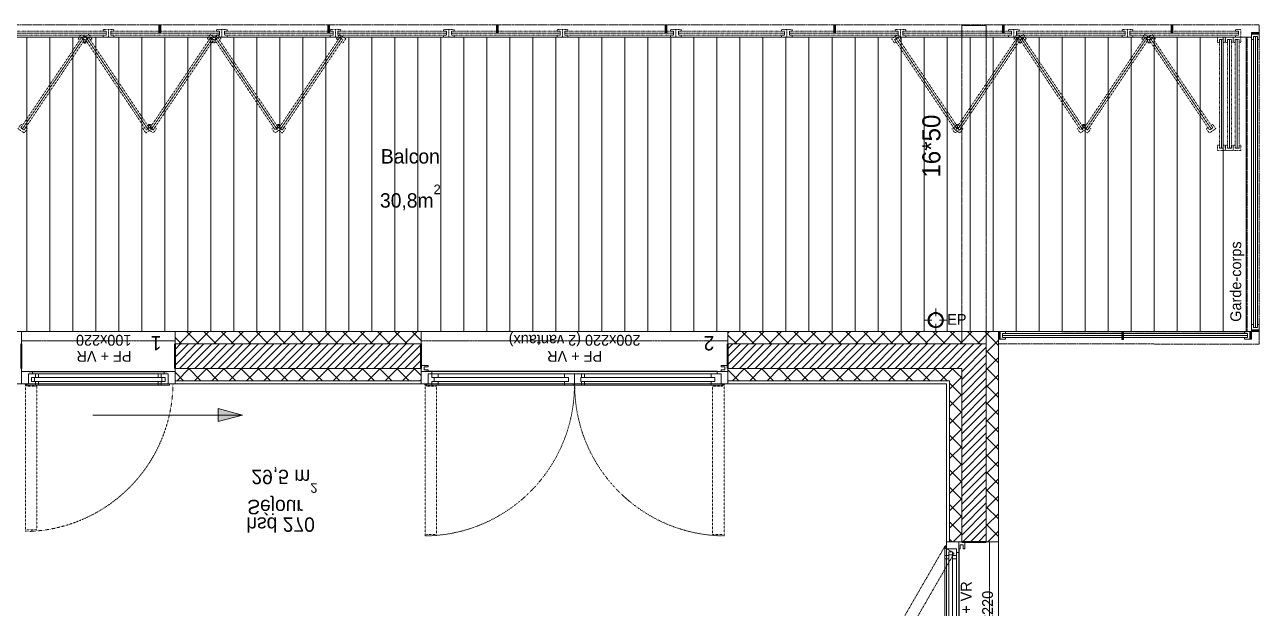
# Model space of a CAD drawing. Header units: centimetres. Extents: x 1724 to 19617, y -6503 to 8072.
# Drawn here: x 6199 to 7004, y -3210 to -2829 of the extents above; entities that cross this region are included whole.
import ezdxf

# ---------------------------------------------------------------- set-up
doc = ezdxf.new("R2010")
doc.units = ezdxf.units.CM
for name, pattern in [('ACAD_ISO03W100', [0.295276, 0.11811, -0.177165]), ('INTERROMPU2', [0.75, 0.5, -0.25]), ('Style de ligne -11', [0.347222, 0.20828, -0.138942]), ('Style de ligne -12', [0.328084, 0.109361, -0.218723]), ('Style de ligne -13', [0.147638, 0.098425, -0.049213]), ('Style de ligne -14', [0.147638, 0.098425, -0.049213]), ('Style de ligne -17', [0.347222, 0.20828, -0.138942]), ('Style de ligne -18', [0.164042, 0.054681, -0.109361]), ('VW-01', [0.41656, 0.20828, -0.20828])]:
    doc.linetypes.add(name, pattern=pattern)
for name, color, linetype in [('B aménagement intérieur', 252, 'Continuous'), ('B Général', 252, 'Continuous'), ('C ANNOTATIONS-prestations', 252, 'Continuous'), ('C ANNOTATIONS-texte', 252, 'Continuous'), ('C ANNOTATIONS-texte surfaces', 252, 'Continuous'), ('D SURFACES-shab', 252, 'Continuous')]:
    doc.layers.add(name, color=color, linetype=linetype)
for name, color, linetype, lineweight in [('B BATI-lumon', 252, 'Continuous', 20), ('B BATI-structure', 252, 'VW-01', 18), ('B GÈnÈral', 7, 'Continuous', 5), ('C ANNOTATIONS-modifications', 7, 'Continuous', 5), ('C ANNOTATIONS-modifications-1', 7, 'Continuous', 5)]:
    doc.layers.add(name, color=color, linetype=linetype, lineweight=lineweight)
doc.styles.add('Eurostile', font='Eurosti.TTF')
doc.styles.add('Eurostile (bold)', font='Eurostib.TTF')
pattern_1 = [(225, (-804.3564, -7946.63), (5.656854, -5.656854), []), (315, (-804.3564, -7946.63), (-5.656854, -5.656854), [])]
pattern_2 = [(45, (-804.3564, -7946.63), (2.4253472, -2.6458333), [])]
pattern_3 = [(135, (-804.3564, -7946.63), (-5.656854, -5.656854), []), (225, (-804.3564, -7946.63), (-5.656854, 5.656854), [])]

# ---------------------------------------------------------------- blocks, each defined once
blk = doc.blocks.new('Groupe-3-1')
at = {"layer": 'B Général', "color": 7, "linetype": 'Continuous', "lineweight": 5}
for p, q in [((7004.89, 5109.39), (7004.89, 4917.39)), ((7019.89, 5109.39), (7019.89, 4917.39)), ((7034.89, 5109.39), (7034.89, 4917.39)), ((7049.89, 5109.39), (7049.89, 4917.39)), ((7064.89, 5109.39), (7064.89, 4917.39)), ((7079.89, 5109.39), (7079.89, 4917.39)), ((7094.89, 5109.39), (7094.89, 4917.39)), ((7109.89, 5109.39), (7109.89, 4917.39)), ((7124.89, 5109.39), (7124.89, 4917.39)), ((7139.89, 5109.39), (7139.89, 4917.39)), ((7154.89, 5109.39), (7154.89, 4917.39)), ((7169.89, 5109.39), (7169.89, 4917.39)), ((7184.89, 5109.39), (7184.89, 4917.39)), ((7199.89, 5109.39), (7199.89, 4917.39)), ((7214.89, 5109.39), (7214.89, 4917.39)), ((7229.89, 5109.39), (7229.89, 4917.39)), ((7244.89, 5109.39), (7244.89, 4917.39)), ((7259.89, 5109.39), (7259.89, 4917.39)), ((7274.89, 5109.39), (7274.89, 4917.39)), ((7289.89, 5109.39), (7289.89, 4917.39)), ((7304.89, 5109.39), (7304.89, 4917.39)), ((7319.89, 5109.39), (7319.89, 4917.39)), ((7334.89, 5109.39), (7334.89, 4917.39)), ((7349.89, 5109.39), (7349.89, 4917.39)), ((7364.89, 5109.39), (7364.89, 4917.39)), ((7379.89, 5109.39), (7379.89, 4917.39)), ((7394.89, 5109.39), (7394.89, 4917.39)), ((7409.89, 5109.39), (7409.89, 4917.39)), ((7424.89, 5109.39), (7424.89, 4917.39)), ((7439.89, 5109.39), (7439.89, 4917.39)), ((7454.89, 5109.39), (7454.89, 4917.39)), ((7469.89, 5109.39), (7469.89, 4917.39)), ((7484.89, 5109.39), (7484.89, 4917.39)), ((7499.89, 5109.39), (7499.89, 4917.39)), ((7514.89, 5109.39), (7514.89, 4917.39)), ((7529.89, 5109.39), (7529.89, 4917.39)), ((7544.89, 5109.39), (7544.89, 4917.39)), ((7559.89, 5109.39), (7559.89, 4917.39)), ((7574.89, 5109.39), (7574.89, 4917.39)), ((7589.89, 5109.39), (7589.89, 4917.39)), ((7604.89, 5109.39), (7604.89, 4917.39)), ((7619.89, 5109.39), (7619.89, 4917.39)), ((7634.89, 5109.39), (7634.89, 4917.39)), ((7649.89, 5109.39), (7649.89, 4917.38)), ((7664.89, 5109.39), (7664.89, 4917.38)), ((7679.89, 5109.39), (7679.89, 4917.38)), ((7694.89, 5109.39), (7694.89, 4917.38)), ((7709.89, 5109.39), (7709.89, 4917.38)), ((7724.89, 5109.39), (7724.89, 4917.38)), ((7739.89, 5109.39), (7739.89, 4917.38)), ((7754.89, 5109.39), (7754.89, 4917.38)), ((7769.89, 5109.39), (7769.89, 4917.38)), ((7784.89, 5109.39), (7784.89, 4917.38)), ((7799.89, 5109.39), (7799.89, 4917.38))]:
    blk.add_line(p, q, dxfattribs=at)
at = {"layer": 'B Général', "color": 7, "linetype": 'Continuous', "lineweight": 13, "flags": 128}
blk.add_lwpolyline([(7803.47, 4917.39), (7803.47, 5109.39), (6209.57, 5109.39), (6209.89, 4917.39), (7638.48, 4917.39)], close=True, dxfattribs=at)
blk = doc.blocks.new('Groupe-4-1')
at = {"layer": 'B BATI-lumon', "linetype": 'ACAD_ISO03W100', "lineweight": 5, "flags": 128}
for points in [[(6984.14, 5114.39), (6987.64, 5114.39), (6987.64, 5113.15), (6985.71, 5113.15), (6985.71, 5110.65), (6987.64, 5110.65), (6987.64, 5109.39), (6984.14, 5109.39), (6984.14, 5113.39), (6984.14, 5113.39)], [(6985.71, 5113.15), (7056.56, 5113.15), (7056.56, 5111.9), (6985.71, 5111.9)], [(6985.71, 5111.9), (7056.56, 5111.9), (7056.56, 5110.65), (6985.71, 5110.65)], [(7058.14, 5114.39), (7054.64, 5114.39), (7054.64, 5113.15), (7056.56, 5113.15), (7056.56, 5110.65), (7054.64, 5110.65), (7054.64, 5109.39), (7058.14, 5109.39), (7058.14, 5113.39), (7058.14, 5113.39)]]:
    blk.add_lwpolyline(points, close=True, dxfattribs=at)
blk = doc.blocks.new('Groupe-5-1')
at = {"layer": 'B BATI-lumon', "linetype": 'ACAD_ISO03W100', "lineweight": 5, "flags": 128}
for points in [[(7058.14, 5114.39), (7061.64, 5114.39), (7061.64, 5113.15), (7059.71, 5113.15), (7059.71, 5110.65), (7061.64, 5110.65), (7061.64, 5109.39), (7058.14, 5109.39), (7058.14, 5113.39), (7058.14, 5113.39)], [(7059.71, 5113.15), (7130.56, 5113.15), (7130.56, 5111.9), (7059.71, 5111.9)], [(7059.71, 5111.9), (7130.56, 5111.9), (7130.56, 5110.65), (7059.71, 5110.65)], [(7132.14, 5114.39), (7128.64, 5114.39), (7128.64, 5113.15), (7130.56, 5113.15), (7130.56, 5110.65), (7128.64, 5110.65), (7128.64, 5109.39), (7132.14, 5109.39), (7132.14, 5113.39), (7132.14, 5113.39)]]:
    blk.add_lwpolyline(points, close=True, dxfattribs=at)
blk = doc.blocks.new('Groupe-6-1')
at = {"layer": 'B BATI-lumon', "linetype": 'ACAD_ISO03W100', "lineweight": 5, "flags": 128}
for points in [[(7132.14, 5114.39), (7135.64, 5114.39), (7135.64, 5113.15), (7133.71, 5113.15), (7133.71, 5110.65), (7135.64, 5110.65), (7135.64, 5109.39), (7132.14, 5109.39), (7132.14, 5113.39), (7132.14, 5113.39)], [(7133.71, 5113.15), (7204.56, 5113.15), (7204.56, 5111.9), (7133.71, 5111.9)], [(7133.71, 5111.9), (7204.56, 5111.9), (7204.56, 5110.65), (7133.71, 5110.65)], [(7206.14, 5114.39), (7202.64, 5114.39), (7202.64, 5113.15), (7204.56, 5113.15), (7204.56, 5110.65), (7202.64, 5110.65), (7202.64, 5109.39), (7206.14, 5109.39), (7206.14, 5113.39), (7206.14, 5113.39)]]:
    blk.add_lwpolyline(points, close=True, dxfattribs=at)
blk = doc.blocks.new('Groupe-7-1')
at = {"layer": 'B BATI-lumon', "linetype": 'ACAD_ISO03W100', "lineweight": 5, "flags": 128}
for points in [[(7206.14, 5114.39), (7209.64, 5114.39), (7209.64, 5113.15), (7207.71, 5113.15), (7207.71, 5110.65), (7209.64, 5110.65), (7209.64, 5109.39), (7206.14, 5109.39), (7206.14, 5113.39), (7206.14, 5113.39)], [(7207.71, 5113.15), (7278.56, 5113.15), (7278.56, 5111.9), (7207.71, 5111.9)], [(7207.71, 5111.9), (7278.56, 5111.9), (7278.56, 5110.65), (7207.71, 5110.65)], [(7280.14, 5114.39), (7276.64, 5114.39), (7276.64, 5113.15), (7278.56, 5113.15), (7278.56, 5110.65), (7276.64, 5110.65), (7276.64, 5109.39), (7280.14, 5109.39), (7280.14, 5113.39), (7280.14, 5113.39)]]:
    blk.add_lwpolyline(points, close=True, dxfattribs=at)
blk = doc.blocks.new('Groupe-8-1')
at = {"layer": 'B BATI-lumon', "linetype": 'ACAD_ISO03W100', "lineweight": 5, "flags": 128}
for points in [[(7280.14, 5114.39), (7283.64, 5114.39), (7283.64, 5113.15), (7281.71, 5113.15), (7281.71, 5110.65), (7283.64, 5110.65), (7283.64, 5109.39), (7280.14, 5109.39), (7280.14, 5113.39), (7280.14, 5113.39)], [(7281.71, 5113.15), (7352.56, 5113.15), (7352.56, 5111.9), (7281.71, 5111.9)], [(7281.71, 5111.9), (7352.56, 5111.9), (7352.56, 5110.65), (7281.71, 5110.65)], [(7354.14, 5114.39), (7350.64, 5114.39), (7350.64, 5113.15), (7352.56, 5113.15), (7352.56, 5110.65), (7350.64, 5110.65), (7350.64, 5109.39), (7354.14, 5109.39), (7354.14, 5113.39), (7354.14, 5113.39)]]:
    blk.add_lwpolyline(points, close=True, dxfattribs=at)
blk = doc.blocks.new('Groupe-9-1')
at = {"layer": 'B BATI-lumon', "linetype": 'ACAD_ISO03W100', "lineweight": 5, "flags": 128}
for points in [[(7500.52, 5114.39), (7504.02, 5114.39), (7504.02, 5113.15), (7502.1, 5113.15), (7502.1, 5110.65), (7504.02, 5110.65), (7504.02, 5109.39), (7500.52, 5109.39), (7500.52, 5113.39), (7500.52, 5113.39)], [(7502.1, 5113.15), (7572.95, 5113.15), (7572.95, 5111.9), (7502.1, 5111.9)], [(7502.1, 5111.9), (7572.95, 5111.9), (7572.95, 5110.65), (7502.1, 5110.65)], [(7574.52, 5114.39), (7571.02, 5114.39), (7571.02, 5113.15), (7572.95, 5113.15), (7572.95, 5110.65), (7571.02, 5110.65), (7571.02, 5109.39), (7574.52, 5109.39), (7574.52, 5113.39), (7574.52, 5113.39)]]:
    blk.add_lwpolyline(points, close=True, dxfattribs=at)
blk = doc.blocks.new('Groupe-10-1')
at = {"layer": 'B BATI-lumon', "linetype": 'ACAD_ISO03W100', "lineweight": 5, "flags": 128}
for points in [[(7574.52, 5114.39), (7578.02, 5114.39), (7578.02, 5113.15), (7576.1, 5113.15), (7576.1, 5110.65), (7578.02, 5110.65), (7578.02, 5109.39), (7574.52, 5109.39), (7574.52, 5113.39), (7574.52, 5113.39)], [(7576.1, 5113.15), (7646.95, 5113.15), (7646.95, 5111.9), (7576.1, 5111.9)], [(7576.1, 5111.9), (7646.95, 5111.9), (7646.95, 5110.65), (7576.1, 5110.65)], [(7648.52, 5114.39), (7645.02, 5114.39), (7645.02, 5113.15), (7646.95, 5113.15), (7646.95, 5110.65), (7645.02, 5110.65), (7645.02, 5109.39), (7648.52, 5109.39), (7648.52, 5113.39), (7648.52, 5113.39)]]:
    blk.add_lwpolyline(points, close=True, dxfattribs=at)
blk = doc.blocks.new('Groupe-11-1')
at = {"layer": 'B BATI-lumon', "linetype": 'ACAD_ISO03W100', "lineweight": 5, "flags": 128}
for points in [[(7648.52, 5114.39), (7652.02, 5114.39), (7652.02, 5113.15), (7650.1, 5113.15), (7650.1, 5110.65), (7652.02, 5110.65), (7652.02, 5109.39), (7648.52, 5109.39), (7648.52, 5113.39), (7648.52, 5113.39)], [(7650.1, 5113.15), (7720.95, 5113.15), (7720.95, 5111.9), (7650.1, 5111.9)], [(7650.1, 5111.9), (7720.95, 5111.9), (7720.95, 5110.65), (7650.1, 5110.65)], [(7722.52, 5114.39), (7719.02, 5114.39), (7719.02, 5113.15), (7720.95, 5113.15), (7720.95, 5110.65), (7719.02, 5110.65), (7719.02, 5109.39), (7722.52, 5109.39), (7722.52, 5113.39), (7722.52, 5113.39)]]:
    blk.add_lwpolyline(points, close=True, dxfattribs=at)
blk = doc.blocks.new('Groupe-12-1')
at = {"layer": 'B BATI-lumon', "linetype": 'ACAD_ISO03W100', "lineweight": 5, "flags": 128}
for points in [[(7722.52, 5114.39), (7726.02, 5114.39), (7726.02, 5113.15), (7724.1, 5113.15), (7724.1, 5110.65), (7726.02, 5110.65), (7726.02, 5109.39), (7722.52, 5109.39), (7722.52, 5113.39), (7722.52, 5113.39)], [(7724.1, 5113.15), (7794.95, 5113.15), (7794.95, 5111.9), (7724.1, 5111.9)], [(7724.1, 5111.9), (7794.95, 5111.9), (7794.95, 5110.65), (7724.1, 5110.65)], [(7796.52, 5114.39), (7793.02, 5114.39), (7793.02, 5113.15), (7794.95, 5113.15), (7794.95, 5110.65), (7793.02, 5110.65), (7793.02, 5109.39), (7796.52, 5109.39), (7796.52, 5113.39), (7796.52, 5113.39)]]:
    blk.add_lwpolyline(points, close=True, dxfattribs=at)
blk = doc.blocks.new('Groupe-13-1')
at = {"layer": 'B BATI-lumon', "linetype": 'ACAD_ISO03W100', "lineweight": 5, "flags": 128}
for points in [[(7791.52, 5109.39), (7791.52, 5105.89), (7792.77, 5105.89), (7792.77, 5107.81), (7795.27, 5107.81), (7795.27, 5105.89), (7796.52, 5105.89), (7796.52, 5109.39), (7792.53, 5109.39), (7792.53, 5109.39)], [(7792.77, 5036.97), (7792.77, 5107.81), (7794.02, 5107.81), (7794.02, 5036.97)], [(7794.02, 5036.97), (7794.02, 5107.81), (7795.27, 5107.81), (7795.27, 5036.97)], [(7791.52, 5035.39), (7791.52, 5038.89), (7792.77, 5038.89), (7792.77, 5036.97), (7795.27, 5036.97), (7795.27, 5038.89), (7796.52, 5038.89), (7796.52, 5035.39), (7792.53, 5035.39), (7792.53, 5035.39)]]:
    blk.add_lwpolyline(points, close=True, dxfattribs=at)
blk = doc.blocks.new('Groupe-17-1')
at = {"layer": 'B BATI-lumon', "linetype": 'ACAD_ISO03W100', "lineweight": 5, "flags": 128}
for points in [[(7786.52, 5109.39), (7786.52, 5105.89), (7787.77, 5105.89), (7787.77, 5107.81), (7790.27, 5107.81), (7790.27, 5105.89), (7791.52, 5105.89), (7791.52, 5109.39), (7787.53, 5109.39), (7787.53, 5109.39)], [(7787.77, 5036.97), (7787.77, 5107.81), (7789.02, 5107.81), (7789.02, 5036.97)], [(7789.02, 5036.97), (7789.02, 5107.81), (7790.27, 5107.81), (7790.27, 5036.97)], [(7786.52, 5035.39), (7786.52, 5038.89), (7787.77, 5038.89), (7787.77, 5036.97), (7790.27, 5036.97), (7790.27, 5038.89), (7791.52, 5038.89), (7791.52, 5035.39), (7787.53, 5035.39), (7787.53, 5035.39)]]:
    blk.add_lwpolyline(points, close=True, dxfattribs=at)
blk = doc.blocks.new('Groupe-18-1')
at = {"layer": 'B BATI-lumon', "linetype": 'ACAD_ISO03W100', "lineweight": 5, "flags": 128}
for points in [[(7781.27, 5109.39), (7781.27, 5105.89), (7782.52, 5105.89), (7782.52, 5107.81), (7785.02, 5107.81), (7785.02, 5105.89), (7786.27, 5105.89), (7786.27, 5109.39), (7782.28, 5109.39), (7782.28, 5109.39)], [(7782.52, 5036.97), (7782.52, 5107.81), (7783.77, 5107.81), (7783.77, 5036.97)], [(7783.77, 5036.97), (7783.77, 5107.81), (7785.02, 5107.81), (7785.02, 5036.97)], [(7781.27, 5035.39), (7781.27, 5038.89), (7782.52, 5038.89), (7782.52, 5036.97), (7785.02, 5036.97), (7785.02, 5038.89), (7786.27, 5038.89), (7786.27, 5035.39), (7782.28, 5035.39), (7782.28, 5035.39)]]:
    blk.add_lwpolyline(points, close=True, dxfattribs=at)
blk = doc.blocks.new('Groupe-19-1')
at = {"layer": 'B BATI-lumon', "linetype": 'ACAD_ISO03W100', "lineweight": 5, "flags": 128}
for points in [[(7738.78, 5111.04), (7740.73, 5108.13), (7739.7, 5107.44), (7738.63, 5109.04), (7736.55, 5107.64), (7737.62, 5106.05), (7736.58, 5105.34), (7734.63, 5108.25), (7737.95, 5110.48), (7737.95, 5110.48)], [(7737.59, 5108.34), (7777.09, 5049.53), (7776.05, 5048.83), (7736.55, 5107.64)], [(7738.63, 5109.04), (7778.13, 5050.22), (7777.09, 5049.53), (7737.59, 5108.34)], [(7780.04, 5049.61), (7778.08, 5052.51), (7777.05, 5051.82), (7778.13, 5050.22), (7776.05, 5048.83), (7774.98, 5050.43), (7773.93, 5049.73), (7775.89, 5046.82), (7779.2, 5049.05), (7779.2, 5049.05)]]:
    blk.add_lwpolyline(points, close=True, dxfattribs=at)
blk = doc.blocks.new('Groupe-20-1')
at = {"layer": 'B BATI-lumon', "linetype": 'ACAD_ISO03W100', "lineweight": 5, "flags": 128}
for points in [[(7734.98, 5108.34), (7695.48, 5049.53), (7694.45, 5050.22), (7733.95, 5109.04)], [(7736.02, 5107.64), (7696.52, 5048.83), (7695.48, 5049.53), (7734.98, 5108.34)], [(7733.8, 5111.04), (7731.84, 5108.13), (7732.87, 5107.44), (7733.95, 5109.04), (7736.02, 5107.64), (7734.95, 5106.05), (7735.99, 5105.34), (7737.95, 5108.25), (7734.63, 5110.48), (7734.63, 5110.48)], [(7692.54, 5049.61), (7694.49, 5052.51), (7695.52, 5051.82), (7694.45, 5050.22), (7696.52, 5048.83), (7697.6, 5050.43), (7698.64, 5049.73), (7696.69, 5046.82), (7693.37, 5049.05), (7693.37, 5049.05)]]:
    blk.add_lwpolyline(points, close=True, dxfattribs=at)
blk = doc.blocks.new('Groupe-21-1')
at = {"layer": 'B BATI-lumon', "linetype": 'ACAD_ISO03W100', "lineweight": 5, "flags": 128}
for points in [[(7654.6, 5111.04), (7656.55, 5108.13), (7655.52, 5107.44), (7654.45, 5109.04), (7652.37, 5107.64), (7653.44, 5106.05), (7652.4, 5105.34), (7650.45, 5108.25), (7653.77, 5110.48), (7653.77, 5110.48)], [(7653.41, 5108.34), (7692.91, 5049.53), (7691.87, 5048.83), (7652.37, 5107.64)], [(7654.45, 5109.04), (7693.95, 5050.22), (7692.91, 5049.53), (7653.41, 5108.34)], [(7695.86, 5049.61), (7693.91, 5052.51), (7692.88, 5051.82), (7693.95, 5050.22), (7691.87, 5048.83), (7690.8, 5050.43), (7689.76, 5049.73), (7691.71, 5046.82), (7695.03, 5049.05), (7695.03, 5049.05)]]:
    blk.add_lwpolyline(points, close=True, dxfattribs=at)
blk = doc.blocks.new('Groupe-22-1')
at = {"layer": 'B BATI-lumon', "linetype": 'ACAD_ISO03W100', "lineweight": 5, "flags": 128}
for points in [[(7041.58, 5108.34), (7002.08, 5049.53), (7001.05, 5050.22), (7040.55, 5109.04)], [(7042.62, 5107.64), (7003.12, 5048.83), (7002.08, 5049.53), (7041.58, 5108.34)], [(7040.4, 5111.04), (7038.44, 5108.13), (7039.47, 5107.44), (7040.55, 5109.04), (7042.62, 5107.64), (7041.55, 5106.05), (7042.6, 5105.34), (7044.55, 5108.25), (7041.23, 5110.48), (7041.23, 5110.48)], [(6999.14, 5049.61), (7001.09, 5052.51), (7002.12, 5051.82), (7001.05, 5050.22), (7003.12, 5048.83), (7004.2, 5050.43), (7005.24, 5049.73), (7003.29, 5046.82), (6999.97, 5049.05), (6999.97, 5049.05)]]:
    blk.add_lwpolyline(points, close=True, dxfattribs=at)
blk = doc.blocks.new('Groupe-23-1')
at = {"layer": 'B BATI-lumon', "linetype": 'ACAD_ISO03W100', "lineweight": 5, "flags": 128}
for points in [[(7045.38, 5111.04), (7047.33, 5108.13), (7046.3, 5107.44), (7045.23, 5109.04), (7043.15, 5107.64), (7044.22, 5106.05), (7043.18, 5105.34), (7041.23, 5108.25), (7044.55, 5110.48), (7044.55, 5110.48)], [(7044.19, 5108.34), (7083.69, 5049.53), (7082.65, 5048.83), (7043.15, 5107.64)], [(7045.23, 5109.04), (7084.73, 5050.22), (7083.69, 5049.53), (7044.19, 5108.34)], [(7086.64, 5049.61), (7084.69, 5052.51), (7083.65, 5051.82), (7084.73, 5050.22), (7082.65, 5048.83), (7081.58, 5050.43), (7080.53, 5049.73), (7082.49, 5046.82), (7085.81, 5049.05), (7085.81, 5049.05)]]:
    blk.add_lwpolyline(points, close=True, dxfattribs=at)
blk = doc.blocks.new('Groupe-24-1')
at = {"layer": 'B BATI-lumon', "linetype": 'ACAD_ISO03W100', "lineweight": 5, "flags": 128}
for points in [[(7125.76, 5108.34), (7086.26, 5049.53), (7085.22, 5050.22), (7124.72, 5109.04)], [(7126.8, 5107.64), (7087.3, 5048.83), (7086.26, 5049.53), (7125.76, 5108.34)], [(7124.57, 5111.04), (7122.62, 5108.13), (7123.65, 5107.44), (7124.72, 5109.04), (7126.8, 5107.64), (7125.73, 5106.05), (7126.77, 5105.34), (7128.72, 5108.25), (7125.4, 5110.48), (7125.4, 5110.48)], [(7083.31, 5049.61), (7085.27, 5052.51), (7086.3, 5051.82), (7085.22, 5050.22), (7087.3, 5048.83), (7088.37, 5050.43), (7089.42, 5049.73), (7087.46, 5046.82), (7084.15, 5049.05), (7084.15, 5049.05)]]:
    blk.add_lwpolyline(points, close=True, dxfattribs=at)
blk = doc.blocks.new('Groupe-25-1')
at = {"layer": 'B BATI-lumon', "linetype": 'ACAD_ISO03W100', "lineweight": 5, "flags": 128}
for points in [[(7651.64, 5108.34), (7612.14, 5049.53), (7611.1, 5050.22), (7650.6, 5109.04)], [(7652.67, 5107.64), (7613.17, 5048.83), (7612.14, 5049.53), (7651.64, 5108.34)], [(7650.45, 5111.04), (7648.5, 5108.13), (7649.53, 5107.44), (7650.6, 5109.04), (7652.68, 5107.64), (7651.61, 5106.05), (7652.65, 5105.34), (7654.6, 5108.25), (7651.28, 5110.48), (7651.28, 5110.48)], [(7609.19, 5049.61), (7611.14, 5052.51), (7612.17, 5051.82), (7611.1, 5050.22), (7613.18, 5048.83), (7614.25, 5050.43), (7615.29, 5049.73), (7613.34, 5046.82), (7610.02, 5049.05), (7610.02, 5049.05)]]:
    blk.add_lwpolyline(points, close=True, dxfattribs=at)
blk = doc.blocks.new('Groupe-26-1')
at = {"layer": 'B BATI-lumon', "linetype": 'ACAD_ISO03W100', "lineweight": 5, "flags": 128}
for points in [[(7572.91, 5111.04), (7574.86, 5108.13), (7573.83, 5107.44), (7572.76, 5109.04), (7570.68, 5107.64), (7571.76, 5106.05), (7570.71, 5105.34), (7568.76, 5108.25), (7572.08, 5110.48), (7572.08, 5110.48)], [(7571.72, 5108.34), (7611.22, 5049.53), (7610.19, 5048.83), (7570.69, 5107.64)], [(7572.76, 5109.04), (7612.26, 5050.22), (7611.22, 5049.53), (7571.72, 5108.34)], [(7614.17, 5049.61), (7612.22, 5052.51), (7611.19, 5051.82), (7612.26, 5050.22), (7610.18, 5048.83), (7609.11, 5050.43), (7608.07, 5049.73), (7610.02, 5046.82), (7613.34, 5049.05), (7613.34, 5049.05)]]:
    blk.add_lwpolyline(points, close=True, dxfattribs=at)
blk = doc.blocks.new('Groupe-28-1')
at = {"layer": 'B BATI-lumon', "linetype": 'Continuous', "lineweight": 5, "flags": 128}
for points in [[(7803.49, 5111.29), (7803.49, 5107.79), (7804.73, 5107.79), (7804.73, 5109.72), (7807.23, 5109.72), (7807.23, 5107.79), (7808.49, 5107.79), (7808.49, 5111.29), (7804.49, 5111.29), (7804.49, 5111.29)], [(7804.73, 4920.07), (7804.73, 5109.72), (7805.98, 5109.72), (7805.98, 4920.07)], [(7805.98, 4920.07), (7805.98, 5109.72), (7807.23, 5109.72), (7807.23, 4920.07)], [(7803.47, 4918.49), (7803.47, 4921.99), (7804.71, 4921.99), (7804.71, 4920.07), (7807.22, 4920.07), (7807.22, 4921.99), (7808.47, 4921.99), (7808.47, 4918.49), (7804.47, 4918.49), (7804.47, 4918.49)]]:
    blk.add_lwpolyline(points, close=True, dxfattribs=at)
blk = doc.blocks.new('Groupe-29-1')
at = {"layer": 'B BATI-lumon', "linetype": 'Continuous', "lineweight": 5, "flags": 128}
for points in [[(7639.58, 4912.39), (7643.08, 4912.39), (7643.08, 4913.63), (7641.16, 4913.63), (7641.16, 4916.13), (7643.08, 4916.13), (7643.08, 4917.39), (7639.58, 4917.39), (7639.58, 4913.39), (7639.58, 4913.39)], [(7641.16, 4916.13), (7800.8, 4916.13), (7800.8, 4914.88), (7641.16, 4914.88)], [(7641.16, 4914.88), (7800.8, 4914.88), (7800.8, 4913.63), (7641.16, 4913.63)], [(7802.37, 4912.39), (7798.87, 4912.39), (7798.87, 4913.63), (7800.8, 4913.63), (7800.8, 4916.13), (7798.87, 4916.13), (7798.87, 4917.39), (7802.37, 4917.39), (7802.37, 4913.39), (7802.37, 4913.39)]]:
    blk.add_lwpolyline(points, close=True, dxfattribs=at)
blk = doc.blocks.new('Groupe-30-1')
at = {"layer": 'B BATI-lumon', "linetype": 'ACAD_ISO03W100', "lineweight": 5, "flags": 128}
for points in [[(7354.14, 5114.39), (7357.64, 5114.39), (7357.64, 5113.15), (7355.71, 5113.15), (7355.71, 5110.65), (7357.64, 5110.65), (7357.64, 5109.39), (7354.14, 5109.39), (7354.14, 5113.39), (7354.14, 5113.39)], [(7355.71, 5113.15), (7426.56, 5113.15), (7426.56, 5111.9), (7355.71, 5111.9)], [(7355.71, 5111.9), (7426.56, 5111.9), (7426.56, 5110.65), (7355.71, 5110.65)], [(7428.14, 5114.39), (7424.64, 5114.39), (7424.64, 5113.15), (7426.56, 5113.15), (7426.56, 5110.65), (7424.64, 5110.65), (7424.64, 5109.39), (7428.14, 5109.39), (7428.14, 5113.39), (7428.14, 5113.39)]]:
    blk.add_lwpolyline(points, close=True, dxfattribs=at)
blk = doc.blocks.new('Groupe-31-1')
at = {"layer": 'B BATI-lumon', "linetype": 'ACAD_ISO03W100', "lineweight": 5, "flags": 128}
for points in [[(7428.14, 5114.39), (7431.64, 5114.39), (7431.64, 5113.15), (7429.71, 5113.15), (7429.71, 5110.65), (7431.64, 5110.65), (7431.64, 5109.39), (7428.14, 5109.39), (7428.14, 5113.39), (7428.14, 5113.39)], [(7429.71, 5113.15), (7498.95, 5113.15), (7498.95, 5111.9), (7429.71, 5111.9)], [(7429.71, 5111.9), (7498.95, 5111.9), (7498.95, 5110.65), (7429.71, 5110.65)], [(7500.52, 5114.39), (7497.02, 5114.39), (7497.02, 5113.15), (7498.95, 5113.15), (7498.95, 5110.65), (7497.02, 5110.65), (7497.02, 5109.39), (7500.52, 5109.39), (7500.52, 5113.39), (7500.52, 5113.39)]]:
    blk.add_lwpolyline(points, close=True, dxfattribs=at)
blk = doc.blocks.new('Groupe-32-1')
at = {"layer": 'B BATI-lumon', "linetype": 'ACAD_ISO03W100', "lineweight": 5, "flags": 128}
for points in [[(7129.55, 5111.04), (7131.51, 5108.13), (7130.48, 5107.44), (7129.4, 5109.04), (7127.33, 5107.64), (7128.4, 5106.05), (7127.36, 5105.34), (7125.4, 5108.25), (7128.72, 5110.48), (7128.72, 5110.48)], [(7128.37, 5108.34), (7167.87, 5049.53), (7166.83, 5048.83), (7127.33, 5107.64)], [(7129.4, 5109.04), (7168.9, 5050.22), (7167.87, 5049.53), (7128.37, 5108.34)], [(7170.81, 5049.61), (7168.86, 5052.51), (7167.83, 5051.82), (7168.9, 5050.22), (7166.83, 5048.83), (7165.75, 5050.43), (7164.71, 5049.73), (7166.66, 5046.82), (7169.98, 5049.05), (7169.98, 5049.05)]]:
    blk.add_lwpolyline(points, close=True, dxfattribs=at)
blk = doc.blocks.new('Groupe-33-1')
at = {"layer": 'B BATI-lumon', "linetype": 'ACAD_ISO03W100', "lineweight": 5, "flags": 128}
for points in [[(7209.94, 5108.34), (7170.44, 5049.53), (7169.4, 5050.22), (7208.9, 5109.04)], [(7210.98, 5107.64), (7171.48, 5048.83), (7170.44, 5049.53), (7209.94, 5108.34)], [(7208.75, 5111.04), (7206.8, 5108.13), (7207.83, 5107.44), (7208.9, 5109.04), (7210.98, 5107.64), (7209.91, 5106.05), (7210.95, 5105.34), (7212.9, 5108.25), (7209.58, 5110.48), (7209.58, 5110.48)], [(7167.49, 5049.61), (7169.44, 5052.51), (7170.47, 5051.82), (7169.4, 5050.22), (7171.48, 5048.83), (7172.55, 5050.43), (7173.59, 5049.73), (7171.64, 5046.82), (7168.32, 5049.05), (7168.32, 5049.05)]]:
    blk.add_lwpolyline(points, close=True, dxfattribs=at)
blk = doc.blocks.new('Groupe-34-1')
at = {"layer": 'B GÈnÈral', "linetype": 'Continuous', "lineweight": 0, "true_color": 0xdddddd}
for points in [[(7091.09, 5117.41), (7092.19, 5117.41), (7092.19, 5112.41), (7091.09, 5112.41)], [(7201.09, 5117.41), (7202.19, 5117.41), (7202.19, 5112.41), (7201.09, 5112.41)], [(7311.09, 5117.41), (7312.19, 5117.41), (7312.19, 5112.41), (7311.09, 5112.41)], [(7421.09, 5117.41), (7422.19, 5117.41), (7422.19, 5112.41), (7421.09, 5112.41)], [(7531.09, 5117.41), (7532.19, 5117.41), (7532.19, 5112.41), (7531.09, 5112.41)], [(7641.09, 5117.41), (7642.19, 5117.41), (7642.19, 5112.41), (7641.09, 5112.41)], [(7751.09, 5117.41), (7752.19, 5117.41), (7752.19, 5112.41), (7751.09, 5112.41)], [(7803.47, 5111.29), (7803.47, 5112.39), (7808.47, 5112.39), (7808.47, 5111.29)], [(7803.47, 4917.39), (7803.47, 4918.49), (7808.47, 4918.49), (7808.47, 4917.39)], [(7638.48, 4917.39), (7639.58, 4917.39), (7639.58, 4912.39), (7638.48, 4912.39)], [(7718.94, 4917.29), (7720.04, 4917.29), (7720.04, 4912.29), (7718.94, 4912.29)], [(7802.37, 4917.39), (7803.47, 4917.39), (7803.47, 4912.39), (7802.37, 4912.39)]]:
    blk.add_hatch(color=254, dxfattribs=at).paths.add_polyline_path(points)
at = {"layer": 'B Général', "color": 7, "linetype": 'INTERROMPU2', "lineweight": 5, "flags": 128}
blk.add_lwpolyline([(7638.48, 4909.39), (7638.48, 4917.39), (7800.49, 4917.28), (7800.49, 5109.28), (6209.89, 5109.39), (6209.89, 5117.39), (7808.48, 5117.28), (7808.49, 4909.28)], close=True, dxfattribs=at)
at = {"layer": 'B Général', "color": 7, "linetype": 'Continuous', "lineweight": 5, "flags": 128}
for points in [[(7091.09, 5117.41), (7092.19, 5117.41), (7092.19, 5112.41), (7091.09, 5112.41)], [(7201.09, 5117.41), (7202.19, 5117.41), (7202.19, 5112.41), (7201.09, 5112.41)], [(7311.09, 5117.41), (7312.19, 5117.41), (7312.19, 5112.41), (7311.09, 5112.41)], [(7421.09, 5117.41), (7422.19, 5117.41), (7422.19, 5112.41), (7421.09, 5112.41)], [(7531.09, 5117.41), (7532.19, 5117.41), (7532.19, 5112.41), (7531.09, 5112.41)], [(7641.09, 5117.41), (7642.19, 5117.41), (7642.19, 5112.41), (7641.09, 5112.41)], [(7751.09, 5117.41), (7752.19, 5117.41), (7752.19, 5112.41), (7751.09, 5112.41)], [(7803.47, 5111.29), (7803.47, 5112.39), (7808.47, 5112.39), (7808.47, 5111.29)], [(7803.47, 4917.39), (7803.47, 4918.49), (7808.47, 4918.49), (7808.47, 4917.39)], [(7638.48, 4917.39), (7639.58, 4917.39), (7639.58, 4912.39), (7638.48, 4912.39)], [(7718.94, 4917.29), (7720.04, 4917.29), (7720.04, 4912.29), (7718.94, 4912.29)], [(7802.37, 4917.39), (7803.47, 4917.39), (7803.47, 4912.39), (7802.37, 4912.39)]]:
    blk.add_lwpolyline(points, close=True, dxfattribs=at)
at = {"layer": 'B BATI-lumon'}
for name in ['Groupe-4-1', 'Groupe-5-1', 'Groupe-6-1', 'Groupe-7-1', 'Groupe-8-1', 'Groupe-30-1', 'Groupe-31-1', 'Groupe-9-1', 'Groupe-10-1', 'Groupe-11-1', 'Groupe-12-1', 'Groupe-22-1', 'Groupe-23-1', 'Groupe-24-1', 'Groupe-32-1', 'Groupe-33-1', 'Groupe-26-1', 'Groupe-25-1', 'Groupe-21-1', 'Groupe-20-1', 'Groupe-19-1', 'Groupe-18-1', 'Groupe-17-1', 'Groupe-13-1', 'Groupe-28-1', 'Groupe-29-1']:
    blk.add_blockref(name, (0, 0), dxfattribs=at)
blk = doc.blocks.new('T4 A22_A23 (2D)')
at = {"layer": 'D SURFACES-shab', "lineweight": 18, "flags": 128}
blk.add_lwpolyline([(22.54, -297.23), (691.5, -297.12), (691.5, -34.13), (396.48, -34.04), (396.51, 286.03), (22.54, 285.92), (22.54, 162.89), (87.54, 162.77), (87.54, 157.77), (22.54, 157.77)], close=True, dxfattribs=at)
at = {"layer": 'C ANNOTATIONS-prestations', "insert": (235, -210.32), "char_height": 9.398, "width": 66.5322, "attachment_point": 7, "line_spacing_factor": 0.895453, "style": 'Eurostile'}
blk.add_mtext('hsd 270', dxfattribs=at)
at = {"layer": 'C ANNOTATIONS-texte', "insert": (253.77, -224.43), "char_height": 9.398, "attachment_point": 8, "line_spacing_factor": 0.895453, "style": 'Eurostile'}
blk.add_mtext('Séjour', dxfattribs=at)
at = {"layer": 'C ANNOTATIONS-texte surfaces', "insert": (259.87, -226.18), "char_height": 9.3982, "attachment_point": 2, "line_spacing_factor": 0.895453, "style": 'Eurostile'}
blk.add_mtext('29,5 m{\\H0.6667x;\\S2^ ;}', dxfattribs=at)
blk = doc.blocks.new('PF 100.220 + VR')
at = {"layer": 'B Général', "color": 7, "linetype": 'Continuous', "lineweight": 13}
for p, q in [((-50, 7), (-50, 17)), ((50, 7), (50, 17))]:
    blk.add_line(p, q, dxfattribs=at)
at = {"layer": 'B Général'}
blk.add_line((45, 9), (-45, 9), dxfattribs=at)
at = {"layer": 'B Général', "color": 7, "linetype": 'Continuous', "lineweight": 35}
for p, q in [((-50, 7), (-50, -9)), ((50, 7), (50, -9))]:
    blk.add_line(p, q, dxfattribs=at)
at = {"layer": 'B Général', "color": 7, "linetype": 'Style de ligne -14', "lineweight": 5, "flags": 128}
blk.add_lwpolyline([(47.5, 113.27), (46.5, 113.27), (46.5, 112.27), (40, 112.27), (40, 18.5), (46.5, 18.5), (46.5, 17.5), (47.5, 17.5)], close=True, dxfattribs=at)
at = {"layer": 'B Général', "lineweight": 5, "flags": 128}
for points in [[(-43, 10.5), (-43, 9), (-50, 9), (-50, 17), (-45.5, 17), (-45.5, 10.5)], [(-41, 18), (41, 18), (41, 15.5), (-41, 15.5)], [(43, 10.5), (43, 9), (50, 9), (50, 17), (45.5, 17), (45.5, 10.5)], [(-43.5, 15.5), (43.5, 15.5), (43.5, 13), (-43.5, 13)], [(-41, 13), (41, 13), (41, 10.5), (-41, 10.5)]]:
    blk.add_lwpolyline(points, close=True, dxfattribs=at)
at = {"layer": 'B Général', "color": 7, "linetype": 'Continuous', "lineweight": 5, "flags": 128}
for points in [[(-39, 15.5), (-41.5, 15.5), (-41.5, 13), (-39, 13), (-39, 10.5), (-45.5, 10.5), (-45.5, 17), (-46.5, 17), (-46.5, 18), (-39, 18)], [(39, 15.5), (41.5, 15.5), (41.5, 13), (39, 13), (39, 10.5), (45.5, 10.5), (45.5, 17), (46.5, 17), (46.5, 18), (39, 18)]]:
    blk.add_lwpolyline(points, close=True, dxfattribs=at)
at = {"layer": 'B Général', "color": 7, "linetype": 'Style de ligne -17', "lineweight": 5, "flags": 128}
blk.add_lwpolyline([(-50, 9), (50, 9), (50, -11), (-50, -11)], close=True, dxfattribs=at)
at = {"layer": 'B Général', "lineweight": 13, "flags": 128}
blk.add_lwpolyline([(-50, -9), (-50, -17), (50, -17), (50, -9)], dxfattribs=at)
at = {"layer": 'B Général'}
blk.add_circle((47, 17.5), 0.5, dxfattribs=at)
at = {"layer": 'B Général', "color": 7, "linetype": 'Style de ligne -18', "lineweight": 5}
blk.add_arc((48.78, 15.78), 97.5, 90.89734, 179.2823, dxfattribs=at)
at = {"layer": 'B Général', "insert": (-21.61, 2.64), "char_height": 7.049, "attachment_point": 1, "rotation": 360, "line_spacing_factor": 0.895453, "style": 'Eurostile'}
blk.add_mtext('PF + VR', dxfattribs=at)
at = {"layer": 'C ANNOTATIONS-prestations', "attachment_point": 1, "rotation": 360, "line_spacing_factor": 0.895453}
for s, insert, char_height, style in [('1', (-41.14, -4.78), 9.4, 'Eurostile (bold)'), ('100x220', (-21.61, -7.84), 7.049, 'Eurostile')]:
    blk.add_mtext(s, dxfattribs=dict(at, insert=insert, char_height=char_height, style=style))
blk = doc.blocks.new('PF 200.220 + VR')
at = {"layer": 'B Général', "color": 7, "linetype": 'Continuous', "lineweight": 13}
for p, q in [((-100, 7), (-100, 17)), ((100, 7), (100, 17))]:
    blk.add_line(p, q, dxfattribs=at)
at = {"layer": 'B Général'}
blk.add_line((-93, 9), (97, 9), dxfattribs=at)
at = {"layer": 'B Général', "color": 7, "linetype": 'Continuous', "lineweight": 35}
for p, q in [((-100, 7), (-100, -9)), ((100, 7), (100, -9))]:
    blk.add_line(p, q, dxfattribs=at)
at = {"layer": 'B Général', "color": 7, "linetype": 'Style de ligne -13', "lineweight": 5, "flags": 128}
for points in [[(-97.5, 116.12), (-96.5, 116.12), (-96.5, 115.12), (-90, 115.12), (-90, 18.5), (-96.5, 18.5), (-96.5, 17.5), (-97.5, 17.5)], [(97.5, 116.12), (96.5, 116.12), (96.5, 115.12), (90, 115.12), (90, 18.5), (96.5, 18.5), (96.5, 17.5), (97.5, 17.5)]]:
    blk.add_lwpolyline(points, close=True, dxfattribs=at)
at = {"layer": 'B Général', "lineweight": 5, "flags": 128}
for points in [[(-93, 10.5), (-93, 9), (-100, 9), (-100, 17), (-95.5, 17), (-95.5, 10.5)], [(-4.5, 18), (-89, 18), (-89, 15.5), (-4.5, 15.5)], [(6.5, 18), (93, 18), (93, 15.5), (6.5, 15.5)], [(93, 10.5), (93, 9), (100, 9), (100, 17), (95.5, 17), (95.5, 10.5)], [(-100, 9), (-100, 5), (-95.5, 5), (-95.5, 6), (-98, 6), (-98, 8), (-95.5, 8), (-95.5, 9)], [(-4.5, 13), (-89, 13), (-89, 10.5), (-4.5, 10.5)], [(6.5, 13), (93, 13), (93, 10.5), (6.5, 10.5)], [(100, 9), (100, 5), (95.5, 5), (95.5, 6), (98, 6), (98, 8), (95.5, 8), (95.5, 9)]]:
    blk.add_lwpolyline(points, close=True, dxfattribs=at)
at = {"layer": 'B Général', "color": 7, "linetype": 'Continuous', "lineweight": 5, "flags": 128}
for points in [[(-89, 15.5), (-91.5, 15.5), (-91.5, 13), (-89, 13), (-89, 10.5), (-95.5, 10.5), (-95.5, 17), (-96.5, 17), (-96.5, 18), (-89, 18)], [(-6.5, 15.5), (-4, 15.5), (-4, 13), (-6.5, 13), (-6.5, 10.5), (0, 10.5), (0, 17), (1, 17), (1, 18), (-6.5, 18)], [(6.5, 15.5), (4, 15.5), (4, 13), (6.5, 13), (6.5, 10.5), (0, 10.5), (0, 17), (1, 17), (1, 18), (6.5, 18)], [(89, 15.5), (91.5, 15.5), (91.5, 13), (89, 13), (89, 10.5), (95.5, 10.5), (95.5, 17), (96.5, 17), (96.5, 18), (89, 18)]]:
    blk.add_lwpolyline(points, close=True, dxfattribs=at)
at = {"layer": 'B Général', "color": 7, "linetype": 'Style de ligne -11', "lineweight": 5, "flags": 128}
blk.add_lwpolyline([(-100, 9), (100, 9), (100, -11), (-100, -11)], close=True, dxfattribs=at)
at = {"layer": 'B Général', "lineweight": 13, "flags": 128}
blk.add_lwpolyline([(100, -9), (100, -17), (-100, -17), (-100, -9)], dxfattribs=at)
at = {"layer": 'B Général'}
for centre in [(-97, 17.5), (97, 17.5)]:
    blk.add_circle(centre, 0.5, dxfattribs=at)
at = {"layer": 'B Général', "color": 7, "linetype": 'Style de ligne -12', "lineweight": 5}
for centre, start, end in [((-98.46, 17.77), 359.55233, 89.0018), ((98.46, 17.77), 90.9982, 180.44847)]:
    blk.add_arc(centre, 98.37, start, end, dxfattribs=at)
at = {"layer": 'B Général', "insert": (0, 2.64), "char_height": 7.049, "attachment_point": 2, "rotation": 360, "line_spacing_factor": 0.895453, "style": 'Eurostile'}
blk.add_mtext('PF + VR', dxfattribs=at)
at = {"layer": 'C ANNOTATIONS-prestations', "rotation": 360, "line_spacing_factor": 0.895453}
for s, insert, char_height, attachment_point, style in [('2', (-91.15, -4.78), 9.4, 1, 'Eurostile (bold)'), ('200x220 (2 vantaux) ', (0, -7.83), 7.0487, 2, 'Eurostile')]:
    blk.add_mtext(s, dxfattribs=dict(at, insert=insert, char_height=char_height, attachment_point=attachment_point, style=style))
blk = doc.blocks.new('F 100x220 (all. vitrée fixe) + VR')
at = {"layer": 'B Général'}
blk.add_line((45, 9), (-45, 9), dxfattribs=at)
at = {"layer": 'B Général', "color": 7, "linetype": 'Continuous', "lineweight": 35}
for p, q in [((-50, 7), (-50, -9)), ((50, 7), (50, -9))]:
    blk.add_line(p, q, dxfattribs=at)
at = {"layer": 'B Général', "color": 7, "linetype": 'Style de ligne -14', "lineweight": 5, "flags": 128}
blk.add_lwpolyline([(-35.69, 65.82), (-36.19, 64.95), (-35.32, 64.45), (-38.57, 58.82), (42.63, 11.94), (45.88, 17.57), (46.75, 17.07), (47.25, 17.93)], close=True, dxfattribs=at)
at = {"layer": 'B Général', "lineweight": 5, "flags": 128}
for points in [[(-43, 10.5), (-43, 9), (-50, 9), (-50, 17), (-45.5, 17), (-45.5, 10.5)], [(-41, 18), (41, 18), (41, 15.5), (-41, 15.5)], [(43, 10.5), (43, 9), (50, 9), (50, 17), (45.5, 17), (45.5, 10.5)], [(-50, 9), (-50, 5), (-45.5, 5), (-45.5, 6), (-48, 6), (-48, 8), (-45.5, 8), (-45.5, 9)], [(-43.5, 15.5), (43.5, 15.5), (43.5, 13), (-43.5, 13)], [(-41, 13), (41, 13), (41, 10.5), (-41, 10.5)], [(50, 9), (50, 5), (45.5, 5), (45.5, 6), (48, 6), (48, 8), (45.5, 8), (45.5, 9)]]:
    blk.add_lwpolyline(points, close=True, dxfattribs=at)
at = {"layer": 'B Général', "color": 7, "linetype": 'Continuous', "lineweight": 5, "flags": 128}
for points in [[(-39, 15.5), (-41.5, 15.5), (-41.5, 13), (-39, 13), (-39, 10.5), (-45.5, 10.5), (-45.5, 17), (-46.5, 17), (-46.5, 18), (-39, 18)], [(39, 15.5), (41.5, 15.5), (41.5, 13), (39, 13), (39, 10.5), (45.5, 10.5), (45.5, 17), (46.5, 17), (46.5, 18), (39, 18)]]:
    blk.add_lwpolyline(points, close=True, dxfattribs=at)
at = {"layer": 'B Général', "color": 7, "linetype": 'Style de ligne -17', "lineweight": 5, "flags": 128}
blk.add_lwpolyline([(-50, 9), (50, 9), (50, -11), (-50, -11)], close=True, dxfattribs=at)
at = {"layer": 'B Général', "lineweight": 13, "flags": 128}
blk.add_lwpolyline([(-50, -9), (-50, -17), (50, -17), (50, -9)], dxfattribs=at)
at = {"layer": 'B Général'}
blk.add_circle((47, 17.5), 0.5, dxfattribs=at)
at = {"layer": 'B Général', "color": 7, "linetype": 'Style de ligne -18', "lineweight": 5}
blk.add_arc((49, 17.5), 97.5, 150.29382, 179.70618, dxfattribs=at)
at = {"layer": 'B Général', "color": 7, "insert": (-23.11, 7.69), "char_height": 7.049, "attachment_point": 1, "line_spacing_factor": 0.895453, "style": 'Eurostile'}
blk.add_mtext('F.A.V + VR', dxfattribs=at)
at = {"layer": 'C ANNOTATIONS-prestations', "insert": (-41.15, -5.2), "char_height": 9.4, "attachment_point": 1, "rotation": 360, "line_spacing_factor": 0.895453, "style": 'Eurostile (bold)'}
blk.add_mtext('7', dxfattribs=at)
at = {"layer": 'C ANNOTATIONS-prestations', "insert": (0, -6.31), "char_height": 7.049, "width": 100, "attachment_point": 2, "rotation": 360, "line_spacing_factor": 0.895453, "style": 'Eurostile'}
blk.add_mtext('100x220', dxfattribs=at)
blk = doc.blocks.new('EP')
at = {"layer": 'B GÈnÈral', "linetype": 'Continuous', "lineweight": 0}
h = blk.add_hatch(color=7, dxfattribs=at)
edge = h.paths.add_edge_path()
edge.add_arc((0, 0), 5, 0, 180, ccw=False)
edge.add_arc((0, 0), 5, 180, 360, ccw=False)
edge = h.paths.add_edge_path()
edge.add_arc((0, 0), 4.33, 0, 180, ccw=False)
edge.add_arc((0, 0), 4.33, 180, 360, ccw=False)
at = {"layer": 'B Général', "color": 7, "linetype": 'Continuous', "lineweight": 5}
for p, q in [((-7.5, 0), (-2.5, 0)), ((0, 7.5), (0, 2.5)), ((7.5, 0), (2.5, 0)), ((0, -7.5), (0, -2.5))]:
    blk.add_line(p, q, dxfattribs=at)
at = {"layer": 'B Général', "color": 7, "linetype": 'Continuous', "lineweight": 5, "flags": 128}
for points in [[(-5, 0, -1), (5, 0, -1)], [(-4.33, 0, -1), (4.33, 0, -1)]]:
    blk.add_lwpolyline(points, format="xyb", close=True, dxfattribs=at)
at = {"layer": 'C ANNOTATIONS-prestations', "insert": (7.5, 3.98), "char_height": 7.049, "attachment_point": 1, "line_spacing_factor": 0.895453, "style": 'Eurostile'}
blk.add_mtext('EP', dxfattribs=at)

msp = doc.modelspace()

# ---------------------------------------------------------------- hatches: boundary and pattern name
at = {"layer": 'B GÈnÈral', "linetype": 'Continuous', "lineweight": 5, "true_color": 0x808080}
h = msp.add_hatch(dxfattribs=at)
h.set_pattern_fill('02_ISOLANT', color=8, angle=180, style=0, pattern_type=2)
h.set_pattern_definition(pattern_1)
h.paths.add_polyline_path([(6457.696, -3037.241), (6457.696, -3029.241), (6297.176, -3029.241), (6297.176, -3037.241)])
h = msp.add_hatch(dxfattribs=at)
h.set_pattern_fill('02_ISOLANT', color=8, angle=180, style=0, pattern_type=2)
h.set_pattern_definition(pattern_1)
h.paths.add_polyline_path([(6826.128, -3037.241), (6834.128, -3029.241), (6657.696, -3029.241), (6657.696, -3037.241)])
h = msp.add_hatch(dxfattribs=at)
h.set_pattern_fill('02_ISOLANT', color=8, angle=90, style=0, pattern_type=2)
h.set_pattern_definition(pattern_3)
h.paths.add_polyline_path([(6826.128, -3166.241), (6834.128, -3166.241), (6834.128, -3029.241), (6826.128, -3037.241)])
at = {"layer": 'B GÈnÈral', "linetype": 'Continuous', "lineweight": 5}
h = msp.add_hatch(dxfattribs=at)
h.set_pattern_fill('50_BETON', style=0, pattern_type=2)
h.set_pattern_definition(pattern_2)
h.paths.add_polyline_path([(6457.696, -3053.241), (6457.696, -3037.241), (6297.176, -3037.241), (6297.176, -3053.241)])
h = msp.add_hatch(dxfattribs=at)
h.set_pattern_fill('50_BETON', style=0, pattern_type=2)
h.set_pattern_definition(pattern_2)
h.paths.add_polyline_path([(6810.128, -3053.241), (6826.128, -3037.241), (6657.696, -3037.241), (6657.696, -3053.241)])
h = msp.add_hatch(dxfattribs=at)
h.set_pattern_fill('50_BETON', style=0, pattern_type=2)
h.set_pattern_definition(pattern_2)
h.paths.add_polyline_path([(6810.128, -3166.241), (6826.128, -3166.241), (6826.128, -3037.241), (6810.128, -3053.241)])
at = {"layer": 'B GÈnÈral', "linetype": 'Continuous', "lineweight": 5, "true_color": 0x808080}
h = msp.add_hatch(dxfattribs=at)
h.set_pattern_fill('02_ISOLANT', color=8, angle=180, style=0, pattern_type=2)
h.set_pattern_definition(pattern_1)
h.paths.add_polyline_path([(6457.696, -3061.241), (6457.696, -3053.241), (6297.176, -3053.241), (6297.176, -3061.241)])
h = msp.add_hatch(dxfattribs=at)
h.set_pattern_fill('02_ISOLANT', color=8, angle=180, style=0, pattern_type=2)
h.set_pattern_definition(pattern_1)
h.paths.add_polyline_path([(6802.128, -3061.241), (6810.128, -3053.241), (6657.696, -3053.241), (6657.696, -3061.241)])
h = msp.add_hatch(dxfattribs=at)
h.set_pattern_fill('02_ISOLANT', color=8, angle=90, style=0, pattern_type=2)
h.set_pattern_definition(pattern_3)
h.paths.add_polyline_path([(6802.128, -3166.241), (6810.128, -3166.241), (6810.128, -3053.241), (6802.128, -3061.241)])
at = {"layer": 'C ANNOTATIONS-modifications-1', "linetype": 'Continuous', "lineweight": 0, "true_color": 0x0099ff}
msp.add_hatch(color=150, dxfattribs=at).paths.add_polyline_path([(6325.269, -3079.376), (6341.144, -3083.63), (6325.269, -3087.884)])

# ---------------------------------------------------------------- linework, layer by layer
at = {"layer": 'B BATI-structure', "color": 1, "true_color": 0xff0000, "flags": 128}
msp.add_lwpolyline([(6810.128, -2829.666), (6826.128, -2829.666), (6826.128, -3037.241), (6810.128, -3037.241)], close=True, dxfattribs=at)
at = {"layer": 'B Général', "color": 7, "linetype": 'Continuous', "lineweight": 5}
for p, q in [((6457.696, -3029.241), (6297.176, -3029.241)), ((6834.128, -3029.241), (6657.696, -3029.241)), ((6834.128, -3166.241), (6834.128, -3029.241)), ((6457.696, -3037.241), (6297.176, -3037.241)), ((6826.128, -3037.241), (6657.696, -3037.241)), ((6826.128, -3166.241), (6826.128, -3037.241)), ((6457.696, -3053.241), (6297.176, -3053.241)), ((6810.128, -3053.241), (6657.696, -3053.241)), ((6810.128, -3166.241), (6810.128, -3053.241)), ((6457.696, -3061.241), (6297.176, -3061.241)), ((6457.696, -3061.241), (6297.176, -3061.241)), ((6457.696, -3063.241), (6297.176, -3063.241)), ((6802.128, -3061.241), (6657.696, -3061.241)), ((6802.128, -3061.241), (6657.696, -3061.241)), ((6800.128, -3063.241), (6657.696, -3063.241)), ((6800.128, -3166.241), (6800.128, -3063.241)), ((6802.128, -3166.241), (6802.128, -3061.241)), ((6802.128, -3166.241), (6802.128, -3061.241))]:
    msp.add_line(p, q, dxfattribs=at)
at = {"layer": 'B Général', "color": 7, "linetype": 'Continuous', "lineweight": 13}
for p, q in [((6297.176, -3029.241), (6297.176, -3063.241)), ((6457.696, -3029.241), (6297.176, -3029.241)), ((6457.696, -3029.241), (6457.696, -3063.241)), ((6657.696, -3029.241), (6657.696, -3063.241)), ((6834.128, -3029.241), (6657.696, -3029.241)), ((6834.128, -3166.241), (6834.128, -3029.241)), ((6457.696, -3063.241), (6297.176, -3063.241)), ((6800.128, -3063.241), (6657.696, -3063.241)), ((6800.128, -3166.241), (6800.128, -3063.241)), ((6834.128, -3166.241), (6800.128, -3166.241))]:
    msp.add_line(p, q, dxfattribs=at)
at = {"layer": 'B Général', "color": 7, "linetype": 'Continuous', "lineweight": 18}
for p, q in [((6457.696, -3037.241), (6297.176, -3037.241)), ((6826.128, -3037.241), (6657.696, -3037.241)), ((6826.128, -3166.241), (6826.128, -3037.241)), ((6457.696, -3053.241), (6297.176, -3053.241)), ((6810.128, -3053.241), (6657.696, -3053.241)), ((6810.128, -3166.241), (6810.128, -3053.241))]:
    msp.add_line(p, q, dxfattribs=at)
at = {"layer": 'C ANNOTATIONS-modifications', "color": 150, "linetype": 'Continuous', "lineweight": 5, "true_color": 0x0099ff}
msp.add_line((6243.644, -3083.63), (6341.144, -3083.63), dxfattribs=at)
at = {"layer": 'C ANNOTATIONS-modifications', "color": 150, "linetype": 'Continuous', "lineweight": 5, "true_color": 0x0099ff, "flags": 128}
msp.add_lwpolyline([(6325.269, -3079.376), (6341.144, -3083.63), (6325.269, -3087.884)], close=True, dxfattribs=at)
at = {"layer": 'D SURFACES-shab', "color": 30, "linetype": 'Continuous', "lineweight": 5, "true_color": 0xff6633, "flags": 128}
msp.add_lwpolyline([(6999.117, -3029.241), (6999.117, -2837.241), (5405.532, -2837.241), (5405.532, -3029.241), (6834.128, -3029.241)], close=True, dxfattribs=at)

# ---------------------------------------------------------------- block references
at = {"layer": 'B aménagement intérieur', "color": 7, "xscale": -1, "rotation": 180}
msp.add_blockref('T4 A22_A23 (2D)', (6108.631, -3360.471), dxfattribs=at)
at = {"layer": 'B BATI-lumon', "color": 7}
msp.add_blockref('Groupe-34-1', (-804.356, -7946.63), dxfattribs=at)
at = {"layer": 'B Général', "color": 7}
for name, p in [('Groupe-3-1', (-804.356, -7946.63)), ('EP', (6793.144, -3021.741))]:
    msp.add_blockref(name, p, dxfattribs=at)
for name, p, rotation in [('PF 100.220 + VR', (6247.176, -3046.241), 180), ('PF 200.220 + VR', (6557.696, -3046.241), 180), ('F 100x220 (all. vitrée fixe) + VR', (6817.128, -3216.241), 90)]:
    msp.add_blockref(name, p, dxfattribs=dict(at, rotation=rotation))

# ---------------------------------------------------------------- texts
at = {"layer": 'B BATI-structure', "color": 1, "true_color": 0xff0000, "insert": (6784.427, -2908.364), "char_height": 11.7478, "width": 80.46836, "attachment_point": 2, "rotation": 90, "line_spacing_factor": 0.895453, "style": 'Eurostile'}
msp.add_mtext('16*50', dxfattribs=at)
at = {"layer": 'B Général', "color": 7, "insert": (6985.261, -3022.83), "char_height": 7.04867, "attachment_point": 1, "rotation": 90, "line_spacing_factor": 0.895453, "style": 'Eurostile'}
msp.add_mtext('Garde-corps', dxfattribs=at)
at = {"layer": 'C ANNOTATIONS-texte', "color": 7, "insert": (6450.622, -2919.843), "char_height": 9.3982, "attachment_point": 8, "line_spacing_factor": 0.895453, "style": 'Eurostile'}
msp.add_mtext('Balcon', dxfattribs=at)
at = {"layer": 'C ANNOTATIONS-texte surfaces', "color": 7, "insert": (6450.622, -2933.406), "char_height": 9.39822, "attachment_point": 2, "line_spacing_factor": 0.895453, "style": 'Eurostile'}
msp.add_mtext('30,8m{\\H0.6667x;\\S2^ ;}', dxfattribs=at)

doc.saveas('drawing.dxf')
